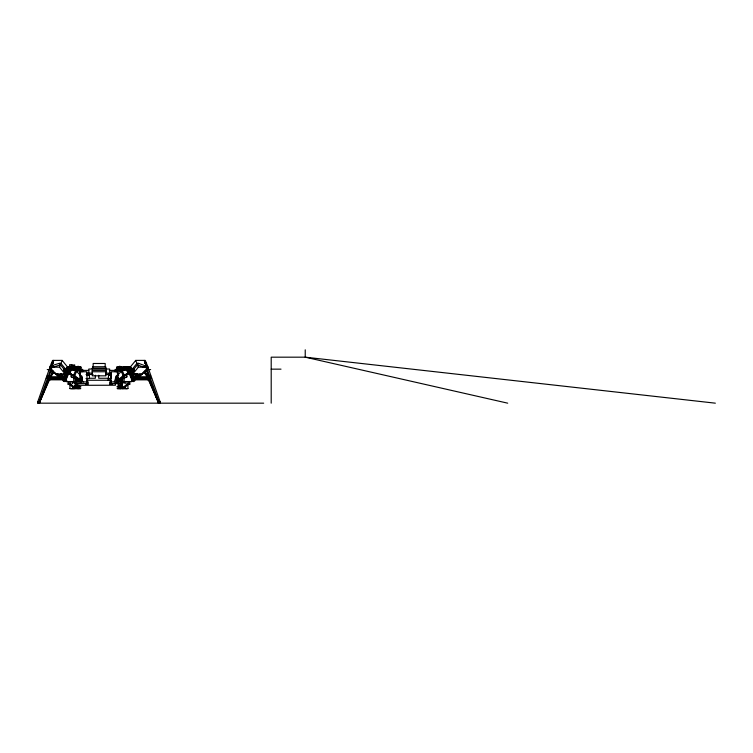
<?xml version="1.0" encoding="UTF-8"?>
<svg xmlns="http://www.w3.org/2000/svg" width="753" height="753" viewBox="0 0 753 753"><rect width="100%" height="100%" fill="white"/><g stroke="black" fill="none" stroke-linecap="round" stroke-linejoin="round"><path stroke-width="1.13" d="M66.283 377.46A3.247 1.864 -90 0 0 66.217 378.298L66.217 381.545L73.681 381.555M69.954 384.086L69.954 388.586L74.538 388.586L74.538 387.23L72.9 387.221L69.172 384.162L68.052 384.162L68.052 381.545M69.172 384.162L69.172 381.545M74.538 387.23L70.801 384.162L70.801 381.545L74.613 381.545M70.98 374.128L70.98 376.848L74.509 378.213L71.714 376.848M72.9 388.586L72.9 387.221M72.9 369.488L72.9 366.927M73.766 374.947L73.766 382.844L81.559 382.844L81.559 381.555L75.159 381.555L75.159 377.14M73.766 370.448L73.766 368.132L81.004 368.132L80.91 371.756M69.954 388.586L75.592 388.586L75.592 382.524M75.714 368.132L75.714 369.422L75.159 369.422L82.717 369.403L82.717 371.756M75.94 377.168L75.902 381.555L77.041 378.655A1.365 0.781 -90 0 1 77.126 377.62M75.902 371.681L75.902 369.422L77.973 370.787M76.269 382.844L76.269 381.555M78.359 370.787L78.359 369.422M79.658 376.067L79.705 369.422L80.26 369.422L78.745 370.787L77.408 370.787L75.902 369.422M80.439 376.039L80.449 369.422L81.004 369.422M80.26 371.756L86.868 371.756L86.868 373.987L89.438 373.987L89.438 378.543L85.993 378.543M105.881 370.391L105.881 375.832L92.271 375.832L92.299 370.391M109.646 373.111L109.646 369.026L88.835 369.026L88.835 373.111M127.935 384.086L127.935 388.586L119.059 388.586L119.078 386.816L122.391 386.816M123.972 367.2L123.925 368.801L124.989 368.801L124.989 367.2L123.605 367.2M127.041 366.927L126.852 368.65L126.673 366.927M82.218 378.552C80.034 374.778 82.717 382.75 83.592 381.912M51.581 367.718L51.42 370.956L52.945 372.81A3.247 1.864 -90 0 0 53.887 372.519M51.477 369.412L51.543 368.942M65.351 370.655L65.605 369.111L60.927 363.407L59.28 363.341L64.174 369.403L63.676 370.655L64.513 371.671L66.179 371.671L65.351 370.655L63.676 370.655L63.93 369.111L65.605 369.111M134.476 376.764L131.559 370.052A2.72 1.562 90 0 0 129.488 367.031M121.948 377.168L121.986 381.555L120.838 378.655A1.365 0.781 90 0 0 120.866 378.307M50.903 371.022L50.922 370.956A3.247 1.864 -90 0 1 50.856 368.471L48.154 376.764L64.749 376.773L68.41 368.622A1.675 0.96 -90 0 1 69.653 368.095A1.675 0.96 -90 0 1 70.104 370.156L66.057 379.785L49.463 379.776L39.278 403.128L39.043 401.838L47.778 377.705L64.372 377.714L65.05 378.561L68.363 371.135L68.965 371.511L65.718 379.503L49.124 379.465M37.735 401.838L37.97 403.128L39.843 402.817L39.043 401.838L37.735 401.838L49.773 367.718A3.247 1.864 -90 0 1 50.978 366.382M51.213 369.968L49.547 375.342A1.101 0.631 -90 0 0 50.545 376.566L52.446 372.81A3.247 1.864 -90 0 0 53.397 372.519M65.718 379.503L68.636 371.135M48.361 380.001L39.523 402.422L48.55 380.905L50.536 379.503L50.206 379.117L48.239 380.529L48.55 380.905M67.299 366.692L62.141 360.395L52.588 360.395L49.82 367.182L55.487 374.1L65.2 374.109L59.534 367.191L52.766 367.182L51.562 365.713L52.522 363.313L51.411 363.313L51.75 363.727M57.313 374.1L58.546 375.606L57.322 374.1L55.778 374.1L57.012 375.606L59.656 375.606L60.296 374.006M114.287 381.912L115.915 377.498L118.277 377.404M49.82 367.182L51.656 367.182L50.451 365.713L51.562 365.713L53.698 360.395L53.068 363.2M54.141 372.462L52.23 372.415M60.927 363.407L62.141 360.395M59.534 367.191L60.391 365.064M60.466 364.876L52.766 367.182M60.475 376.782L59.233 374.956L60.541 374.956C60.362 372.679 60.786 376.076 61.784 376.782M64.372 377.714L64.749 376.773M69.85 371.267L69.06 373.234L72.439 374.872L78.905 379.719M80.138 380.764A2.72 1.562 90 0 1 78.058 379.446L79.451 379.446A2.72 1.562 90 0 0 81.409 380.858A2.72 1.562 90 0 0 82.378 377.592A2.72 1.562 90 0 0 80.599 375.615L75.667 370.288L71.121 370.288L69.935 373.234L73.295 375.916L74.688 375.916C76.373 376.18 81.333 382.901 81.842 378.298A1.704 0.979 90 0 0 80.496 376.726A1.704 0.979 90 0 0 80.176 379.503L80.383 379.776M76.533 371.342L74.688 375.916L73.822 374.872L75.667 370.288M48.785 378.938L65.935 378.938L48.456 378.552L48.813 379.117L39.363 402.224L48.456 378.552L47.778 377.705M77.013 381.555L78.19 378.759M68.363 371.135L65.379 378.938L66.057 379.785M63.412 376.764L66.33 370.052A2.72 1.562 -90 0 1 68.401 367.031M52.352 372.782L50.564 376.312A1.035 0.593 -90 0 1 49.745 376.566A1.035 0.593 -90 0 1 49.594 375.135M137.338 374.956L137.752 374.288C136.265 373.535 138.081 376.444 136.105 376.782M50.799 376.961L53.802 372.067M146.157 370.787L145.706 371.342M143.992 372.519A3.247 1.864 90 0 0 144.943 372.81L146.468 370.956L146.44 368.17M149.103 378.938L131.954 378.938L128.923 371.511L129.525 371.135L132.829 378.561L149.423 378.552L158.525 402.224L149.066 379.117L150.111 377.705L158.836 401.838L158.61 403.128L148.416 379.776L131.822 379.785L127.775 370.156A1.675 0.96 90 0 1 128.236 368.095A1.675 0.96 90 0 1 129.469 368.622L133.516 377.714L131.954 378.938L132.17 379.503L147.353 379.503L149.329 380.905L158.365 402.422L149.527 380.001M133.554 378.91A3.247 1.864 -90 0 1 133.13 380.425L132.773 380.99A3.247 1.864 -90 0 1 131.37 381.489M134.919 376.707L136.142 374.843A1.035 0.593 90 0 0 136.387 373.912M135.126 376.509L136.265 374.815A1.101 0.631 -90 0 0 136.378 373.733M137.413 376.782L138.646 374.956M117.506 379.776L117.703 379.503A1.704 0.979 -90 0 0 117.393 376.726A1.704 0.979 -90 0 0 116.037 378.298C116.762 383.079 122.457 375.963 124.057 374.872L128.829 373.234L128.038 371.267M131.822 379.785L132.509 378.938L129.525 371.135M125.45 374.872L118.974 379.719M121.355 371.342L123.2 375.916L124.593 375.916L127.944 373.234L126.758 370.288L122.221 370.288L117.289 375.615A2.72 1.562 -90 0 0 115.51 377.592A2.72 1.562 -90 0 0 116.48 380.858A2.72 1.562 -90 0 0 118.428 379.446L119.821 379.446A2.72 1.562 -90 0 1 117.75 380.764M148.068 367.182L146.233 367.182L147.437 365.713L146.317 365.713L145.113 367.182L138.345 367.191L132.688 374.109L142.402 374.1L148.068 367.182L145.301 360.395L135.747 360.395L129.855 367.586M137.583 374.006L138.223 375.606L139.456 374.1M139.343 375.606L140.557 374.1L142.101 374.1L140.877 375.606L138.223 375.606M146.619 369.186L146.76 369.026A1.525 0.875 90 0 0 147.127 367.643M125.977 375.013L126.843 373.959M132.283 369.111L136.952 363.407L138.608 363.341L133.705 369.403L134.213 370.655L133.375 371.671L131.7 371.671L132.537 370.655L132.283 369.111L133.949 369.111L134.213 370.655L132.537 370.655M144.868 363.53L145.254 363.059M137.423 364.876L143.729 367.182L144.934 365.713L146.317 365.713L145.367 363.313L146.477 363.313M64.513 371.671L65.313 370.702M144.821 363.2L146.261 362.795L145.715 363.2M149.329 380.905L149.649 380.529L147.673 379.117L147.353 379.503M132.17 379.503L149.066 379.117M133.328 375.182L134.749 373.836M133.036 375.38L134.636 373.912M144.548 370.956A3.247 1.864 90 0 1 143.927 372.236L143.494 372.631A3.247 1.864 90 0 1 142.533 372.782M160.144 401.838L158.836 401.838L158.036 402.817L159.796 403.175L160.21 402.036L148.115 367.718A3.247 1.864 90 0 0 147.372 366.636M119.915 370.787L121.431 369.422M122.297 382.524L122.297 388.586L123.351 388.586L123.351 387.23L127.078 384.162L129.827 384.162L129.827 381.545M123.351 387.23L124.979 387.221L128.716 384.162L129.827 384.162M124.311 377.752L126.909 376.848L126.909 374.128M124.123 378.213L126.909 376.848M51.562 365.713L59.28 363.341M60.136 374.288L60.861 374.109M115.661 378.552L116.564 378.966L116.32 377.404M69.248 372.283L69.474 372.264A2.72 1.562 -90 0 0 70.744 369.111A2.72 1.562 -90 0 0 68.937 366.909A2.72 1.562 -90 0 0 67.666 370.062L66.358 370.222M118.315 385.743L119.266 385.743L118.315 385.743L118.315 382.515M72.439 374.872L73.822 374.872M76.119 367.812L76.618 367.812M73.935 367.812L79.827 367.812M123.972 367.812L118.767 367.812M117.995 367.812L125.318 367.812L118.522 367.812M81.089 369.403L80.1 369.403M117.308 369.403L116.621 369.403L117.779 369.403M87.979 378.543L88.609 378.543M77.399 386.816L80.769 386.816L75.375 386.816M79.131 386.816L77.117 387.014L77.117 385.32M120.969 386.816L120.216 386.816M71.074 388.586L79.197 388.586M126.805 388.586L125.76 388.586M122.061 388.576L117.12 388.586L119.172 388.576M52.729 362.795L51.618 362.795L52.305 363.36M71.968 365.214L74.971 365.214L71.968 365.563M69.615 366.702L70.49 366.796M76.486 367.2L68.062 366.927L69.615 367.04M79.63 367.2L81.286 367.2L71.78 366.927M129.827 366.927L124.989 366.927L124.989 369.488M69.737 366.927L71.206 366.927L71.111 368.631L70.838 366.927M119.134 367.2L116.621 367.2L124.113 367.2L123.294 367.2L123.294 368.801M124.593 367.2L125.252 367.2L117.779 367.2L117.779 368.801M72.533 367.285L76.373 367.285M76.731 367.2L79.959 367.2L79.197 367.2M118.673 367.2L121.873 367.2M143.729 367.182L145.113 367.182M73.05 367.812L76.486 367.812M126.673 367.633L128.151 367.633M70.104 367.633L71.215 367.633M72.73 367.812L79.922 367.812L79.056 367.812M116.884 369.422L116.884 368.132L118.588 367.812M116.884 368.132L124.123 368.132L124.123 370.448M146.534 368.471L148.341 368.471M49.547 368.471L51.355 368.471M271.202 369.149L281.01 369.149M122.73 369.422L115.171 369.403L115.171 371.756M124.198 369.488L127.784 369.488M70.104 369.488L73.681 369.488M148.341 369.582L150.656 369.582M47.223 369.582L49.538 369.582M126.758 370.288L127.643 370.288M131.53 370.222L130.222 370.062A2.72 1.562 90 0 0 128.951 366.909A2.72 1.562 90 0 0 127.144 369.111A2.72 1.562 90 0 0 128.415 372.264L128.641 372.283M70.245 370.288L71.121 370.288M82.962 370.391L88.779 370.391M109.326 370.391L115.058 370.391M105.881 371.756L92.271 371.756L92.271 370.391L106.041 370.391L106.041 373.111M117.628 371.756L111.02 371.756L111.02 373.987L108.451 373.987L108.451 378.543L110.879 378.543L110.879 375.352M143.927 372.236L145.847 372.236M52.032 372.236L54.385 372.631A3.247 1.864 -90 0 0 55.346 372.782M145.658 372.415L143.748 372.462M92.308 373.111L86.708 373.111M111.284 373.111L105.881 373.111L105.881 374.928M68.485 374.288L70.801 374.288M127.078 374.288L129.403 374.288M132.876 374.288L137.752 374.288M86.068 374.476L93.071 374.476M105.561 374.476L111.482 374.476M149.075 375.098L148.266 375.098L146.346 368.942M86.868 375.352L89.438 375.352M146.986 371.022L146.967 370.956A3.247 1.864 90 0 0 147.023 368.471L149.376 375.879L150.685 375.879M47.194 375.879L48.512 375.879M144.491 372.519A3.247 1.864 90 0 0 145.442 372.81L147.315 376.312L148.068 376.312M133.14 376.773L149.734 376.764L149.376 375.879M133.516 377.714L150.111 377.705M89.061 378.26L95.358 378.26L95.358 375.286M150.336 378.26L151.645 378.26M46.244 378.26L47.552 378.26M108.451 378.543L110.879 378.543M120.819 378.759L119.699 378.759L120.875 381.555M77.07 378.759L79.018 378.759M48.813 379.117L65.389 379.117M116.188 379.248L118.136 379.239M79.752 379.239L81.701 379.248M132.33 379.314L147.513 379.305M50.376 379.305L65.549 379.314M86.699 380.256L110.823 380.256M66.509 381.489A3.247 1.864 90 0 1 65.116 380.99L62.941 380.425L63.308 380.99A3.247 1.864 90 0 0 64.702 381.489M110.879 380.378L108.15 380.378L108.15 378.26L98.709 378.26L98.709 375.286M133.13 380.425L134.938 380.425L134.58 380.99A3.247 1.864 -90 0 1 133.177 381.489M80.326 381.912L88.233 381.912L88.233 384.294L85.578 384.294L85.578 383.616M117.553 381.912L109.656 381.912L109.656 384.294L112.31 384.294L112.31 383.616M121.911 382.571L121.346 382.571L123.04 382.571L122.485 382.571M74.848 382.571L76.533 382.571M74.811 383.616L86.934 383.616M122.146 383.616L110.945 383.616L110.945 384.294M68.052 384.162L70.801 384.162M74.811 384.971L77.7 384.971M120.179 384.971L122.146 384.971M76.693 385.32L115.416 385.225L115.416 382.468M118.466 385.32L121.186 385.32M74.867 385.451L75.592 385.451M75.827 386.816L77.183 386.816M119.435 386.816L117.12 386.816L122.061 386.816M74.867 386.816L75.592 386.816M118.889 387.014L120.762 386.816M75.827 388.576L80.769 388.586L78.444 388.576M77.324 388.576L77.663 388.586M120.489 388.586L120.969 388.586L120.311 388.586M122.297 388.586L127.935 388.586M119.35 388.586L118.758 388.586M37.65 403.175L263.672 403.175M73.935 367.2L73.954 368.801L72.9 368.801L72.9 367.2M73.766 367.2L74.594 367.2L74.594 368.801M121.402 367.812L125.252 367.812M109.279 378.543L109.938 378.543M109.166 375.342L108.451 375.342L111.02 375.352L111.02 383.616M715.35 403.175L305.229 357.176L271.202 357.176L271.202 403.175M507.71 403.175L305.229 357.176L305.229 349.825M137.018 374.109L137.517 374.288M138.608 363.341L144.934 365.713M52.456 371.445L51.731 370.787M119.689 370.787L118.183 369.422L118.221 376.067M117.628 369.422L119.134 370.787L120.471 370.787L121.986 369.422L121.986 371.681M63.139 373.836L64.56 375.182M71.046 373.959L71.902 375.013M52.635 363.059L53.021 363.53M52.955 365.713L54.16 367.182M58.433 374.1L59.656 375.606M51.26 369.186L51.129 369.026A1.525 0.875 -90 0 1 50.809 367.257M62.753 376.509L61.624 374.815A1.101 0.631 90 0 1 61.501 373.733M62.96 376.707L61.746 374.843A1.035 0.593 -90 0 1 61.501 373.912M144.077 372.067L147.089 376.961M146.731 373.667L148.04 376.359L147.343 376.566A1.101 0.631 90 0 0 148.341 375.342L148.266 375.098A1.035 0.593 90 0 1 148.143 376.566A1.035 0.593 90 0 1 147.315 376.312M129.243 371.135L132.49 379.117M145.16 362.795L144.181 360.395L146.317 365.713M135.747 360.395L136.952 363.407M137.498 365.064L138.345 367.191M122.221 370.288L124.057 374.872M66.217 378.298L66.283 379.145A3.247 1.864 -90 0 0 66.763 380.594M128.716 381.545L128.716 384.162M124.123 374.947L124.123 382.844L116.329 382.844L116.329 381.555L122.73 381.555L122.73 377.14M122.165 368.132L122.165 369.422M121.609 381.555L121.609 382.844M120.085 369.422L120.085 370.787M119.529 369.422L119.529 370.787M117.44 369.422L117.44 376.039M127.078 384.162L127.078 381.545L124.226 381.545L131.662 381.545L131.662 378.298L131.596 379.145A3.247 1.864 90 0 1 131.417 379.926M124.979 387.221L124.979 388.586M120.772 385.32L120.772 387.014M120.282 383.616L120.282 385.32M119.831 366.109L119.831 368.217M119.059 386.816L119.059 388.586M118.927 385.32L118.927 387.014M118.447 383.418L118.447 385.743M116.979 369.403L116.979 371.756M116.687 369.403L116.687 371.756M106.192 369.026L106.192 368.151L92.186 368.151L92.186 369.026M105.731 368.151L105.731 366.739L92.638 366.739L92.638 368.151M105.194 366.739L105.194 363.483L93.156 363.483L93.156 366.739M87.009 375.352L86.934 384.294M81.192 369.403L81.192 371.756M80.1 367.2L80.1 368.801M78.961 385.32L78.961 387.014M78.058 366.109L78.058 368.217M77.597 383.616L77.597 385.32M70.49 367.2L70.49 366.071L71.968 366.071L71.968 364.706L69.615 364.706L69.615 367.2M53.962 372.236A3.247 1.864 -90 0 1 53.341 370.956M64.749 380.425A3.247 1.864 90 0 1 64.334 378.91M64.259 380.425A3.247 1.864 90 0 1 63.836 378.91M81.315 377.526A1.092 0.621 90 0 0 80.43 377.526A1.092 0.621 90 0 0 80.43 379.07L80.872 379.39A1.092 0.621 90 0 0 81.315 379.07M66.631 370.9A1.365 0.781 90 0 1 65.756 370.269L65.68 369.939A1.365 0.781 90 0 1 65.756 368.904L65.878 368.622A1.365 0.781 90 0 1 66.979 368.622M78.632 379.145A1.704 0.979 90 0 1 78.5 378.298M79.611 375.587A2.72 1.562 90 0 1 80.373 376.067M67.271 368.622A1.365 0.781 90 0 1 67.431 368.405M78.707 379.625A1.365 0.781 -90 0 1 78.359 379.267M68.081 381.545A3.247 1.864 -90 0 1 67.601 381.442M66.641 381.442A3.247 1.864 -90 0 1 64.363 379.145M67.073 368.622A1.675 0.96 -90 0 1 67.459 368.066M134.053 378.91A3.247 1.864 -90 0 1 133.629 380.425M116.574 377.526A1.092 0.621 -90 0 1 117.459 377.526A1.092 0.621 -90 0 1 117.459 379.07L117.016 379.39A1.092 0.621 -90 0 1 116.574 379.07M130.9 368.622A1.365 0.781 -90 0 1 132.01 368.622L132.133 368.904A1.365 0.781 -90 0 1 132.208 369.939L132.133 370.269A1.365 0.781 -90 0 1 131.455 370.947M119.388 378.298A1.704 0.979 -90 0 1 119.35 378.74M117.515 376.067A2.72 1.562 -90 0 1 118.682 375.615M130.636 368.302A1.675 0.96 90 0 1 130.806 368.622M119.52 379.267A1.365 0.781 90 0 1 119.36 379.484M130.288 381.442A3.247 1.864 90 0 1 129.318 381.442M133.526 379.145A3.247 1.864 90 0 1 131.248 381.442M78.83 386.816L78.83 388.586L78.801 386.816M68.692 369.346C69.257 372.754 70.368 367.022 68.692 369.346M72.476 382.91L72.721 383.324L72.495 382.825M125.026 382.91L125.271 383.324L125.045 382.825M128.151 369.346C128.707 372.754 129.817 367.022 128.151 369.346M75.62 385.743L74.801 385.743L75.62 385.743M69.709 370.184A1.064 0.612 -90 0 0 69.248 368.518A1.064 0.612 -90 0 0 68.655 370.052A1.064 0.612 -90 0 0 69.709 370.184M128.217 368.885A1.064 0.612 90 0 0 128.565 370.636A1.064 0.612 90 0 0 129.262 369.234A1.064 0.612 90 0 0 128.217 368.885"/></g></svg>
